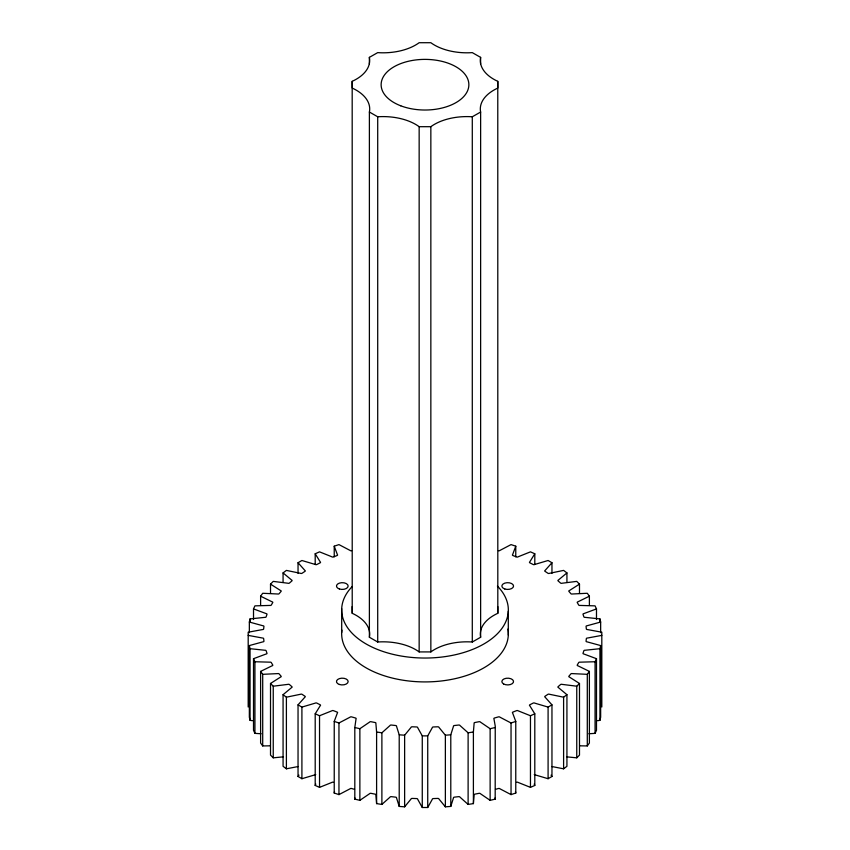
<?xml version="1.0" encoding="UTF-8"?>
<svg xmlns="http://www.w3.org/2000/svg" width="850" height="850" viewBox="0 0 850 850"><rect width="100%" height="100%" fill="white"/><g stroke="black" fill="none" stroke-linecap="round" stroke-linejoin="round"><path stroke-width="1.27" d="M354.758 797.693L354.811 799.128L359.869 800.339L369.569 793.73A1.116 0.637 0 0 1 370.993 793.337L375.147 794.155A1.116 0.637 0 0 1 375.87 794.963L376.603 803.611L381.884 804.429L390.012 797.151A1.116 0.637 0 0 1 391.329 796.652L395.632 797.151A1.116 0.637 0 0 1 396.525 797.895L399.213 806.416L404.632 806.831L411.049 799A1.116 0.637 0 0 1 412.25 798.416L416.627 798.575A1.116 0.637 0 0 1 417.679 799.255L422.269 807.5L427.731 807.5L432.321 799.255A1.116 0.637 0 0 1 433.373 798.575L437.75 798.416A1.116 0.637 0 0 1 438.951 799L445.368 806.831L450.787 806.416L453.475 797.895A1.116 0.637 0 0 1 454.368 797.151L458.671 796.652A1.116 0.637 0 0 1 459.988 797.151L468.116 804.429L473.397 803.611L474.13 794.963A1.116 0.637 0 0 1 474.853 794.155L479.007 793.337A1.116 0.637 0 0 1 480.431 793.73L490.131 800.339L495.189 799.128L495.242 726.07L493.956 718.866A1.116 0.637 0 0 1 494.487 718.016L498.419 716.89A1.116 0.637 0 0 1 499.917 717.166L511.041 722.989L515.769 721.416L512.603 712.948A1.116 0.637 0 0 1 512.933 712.056L516.577 710.653A1.116 0.637 0 0 1 518.128 710.812L530.464 715.742L534.799 713.819L529.741 705.67A1.116 0.637 0 0 1 529.869 704.767L533.173 703.088A1.116 0.637 0 0 1 534.735 703.131L548.091 707.094L551.958 704.862L545.094 697.159A1.116 0.637 0 0 1 545.02 696.256L547.91 694.344A1.116 0.637 0 0 1 549.472 694.269L563.603 697.191L566.929 694.694L558.386 687.565A1.116 0.637 0 0 1 558.11 686.673L560.543 684.569A1.116 0.637 0 0 1 562.084 684.378L576.757 686.205L579.487 683.474L569.404 677.057A1.116 0.637 0 0 1 568.926 676.186L570.871 673.923A1.116 0.637 0 0 1 572.347 673.614L587.297 674.326L589.39 671.404L577.947 665.805A1.116 0.637 0 0 1 577.278 664.976L578.691 662.586A1.116 0.637 0 0 1 580.082 662.171L595.074 661.746L596.487 658.697L583.876 654.001A1.116 0.637 0 0 1 583.026 653.236L583.876 650.76A1.116 0.637 0 0 1 585.172 650.239L599.941 648.688L600.653 645.564L587.084 641.856A1.116 0.637 0 0 1 586.064 641.166L586.351 638.637A1.116 0.637 0 0 1 587.52 638.031L601.811 635.375M495.189 799.128L495.242 797.693M354.524 789.352L351.581 788.513A1.116 0.637 0 0 0 350.083 788.789L338.959 794.612L334.231 793.039L334.231 721.416L337.397 712.948A1.116 0.637 0 0 0 337.067 712.056L333.423 710.653A1.116 0.637 0 0 0 331.872 710.812L319.536 715.742L315.201 713.819L320.259 705.67A1.116 0.637 0 0 0 320.131 704.767L316.827 703.088A1.116 0.637 0 0 0 315.265 703.131L301.909 707.094L298.042 704.862L304.906 697.159A1.116 0.637 0 0 0 304.98 696.256L302.09 694.344A1.116 0.637 0 0 0 300.528 694.269L286.397 697.191L283.071 694.694L291.614 687.565A1.116 0.637 0 0 0 291.89 686.673L289.457 684.569A1.116 0.637 0 0 0 287.916 684.378L273.243 686.205L270.512 683.474L280.596 677.057A1.116 0.637 0 0 0 281.074 676.186L279.129 673.923A1.116 0.637 0 0 0 277.652 673.614L262.703 674.326L260.61 671.404L272.053 665.805A1.116 0.637 0 0 0 272.723 664.976L271.309 662.586A1.116 0.637 0 0 0 269.918 662.171L254.926 661.746L253.512 658.697L266.124 654.001A1.116 0.637 0 0 0 266.974 653.236L266.124 650.76A1.116 0.637 0 0 0 264.828 650.239L250.059 648.688L249.347 645.564L262.916 641.856A1.116 0.637 0 0 0 263.936 641.166L263.649 638.637A1.116 0.637 0 0 0 262.48 638.031L248.189 635.375M334.231 793.039L334.507 791.605M498.419 550.704A1.116 0.637 0 0 0 499.917 550.428L511.041 544.606L515.769 546.189L512.603 554.657A1.116 0.637 0 0 0 512.933 555.539L516.577 556.952A1.116 0.637 0 0 0 518.128 556.793L530.464 551.852L534.799 553.775L534.799 564.389M352.187 81.324L352.219 88.081A46.017 26.573 0 0 1 369.389 112.03L377.708 116.779A45.932 26.52 0 0 1 419.156 126.692L430.844 126.692A45.943 26.531 0 0 1 472.292 116.779L480.632 112.041A46.07 26.594 0 0 1 497.813 88.081L497.781 81.324A46.017 26.573 0 0 1 480.611 57.375L472.292 52.626A45.932 26.52 0 0 1 430.844 42.713L419.156 42.713A45.943 26.531 0 0 1 377.708 52.626L369.368 57.364A46.07 26.594 0 0 1 352.187 81.324L352.219 613.307A46.017 26.573 0 0 1 369.389 637.256L377.708 642.005A45.932 26.52 0 0 1 419.156 651.918L430.844 651.918A45.943 26.531 0 0 1 472.292 642.005L480.632 637.266A46.07 26.594 0 0 1 497.813 613.307L497.781 606.549M352.187 606.549L352.219 613.307M249.347 632.655L249.347 622.041L250.059 618.917L264.828 617.366A1.116 0.637 0 0 0 266.124 616.845L266.974 614.359A1.116 0.637 0 0 0 266.124 613.594L253.512 608.908L254.926 605.859L269.918 605.434A1.116 0.637 0 0 0 271.309 605.019L272.723 602.618A1.116 0.637 0 0 0 272.053 601.8L260.61 596.19L262.703 593.279L277.652 593.991A1.116 0.637 0 0 0 279.129 593.683L281.074 591.409A1.116 0.637 0 0 0 280.596 590.548L270.512 584.131L273.243 581.389L287.916 583.227A1.116 0.637 0 0 0 289.457 583.036L291.89 580.922A1.116 0.637 0 0 0 291.614 580.04L283.071 572.911L286.397 570.403L300.528 573.325A1.116 0.637 0 0 0 302.09 573.251L304.98 571.349A1.116 0.637 0 0 0 304.906 570.446L298.042 562.732L301.909 560.501L315.265 564.464A1.116 0.637 0 0 0 316.827 564.506L320.131 562.838A1.116 0.637 0 0 0 320.259 561.935L315.201 553.775L319.536 551.852L331.872 556.793A1.116 0.637 0 0 0 333.423 556.952L337.067 555.539A1.116 0.637 0 0 0 337.397 554.657L334.231 546.189L338.959 544.606L350.083 550.428A1.116 0.637 0 0 0 351.581 550.704M597.55 720.715L599.941 720.311L600.653 717.177L600.653 645.564M473.397 803.611L473.397 731.988L474.13 723.339A1.116 0.637 0 0 1 474.853 722.532L479.007 721.714A1.116 0.637 0 0 1 480.431 722.107L490.131 728.716L495.189 727.504M333.423 782.276A1.116 0.637 0 0 0 331.872 782.436L319.536 787.366L315.201 785.442L315.796 784.051M534.799 553.775L529.741 561.935A1.116 0.637 0 0 0 529.869 562.838L533.173 564.506A1.116 0.637 0 0 0 534.735 564.464L548.091 560.501L551.958 562.732L551.958 573.346M588.891 733.752L595.074 733.369L596.487 730.32L596.487 658.697M450.787 806.416L450.787 734.804L453.475 726.272A1.116 0.637 0 0 1 454.368 725.528L458.671 725.039A1.116 0.637 0 0 1 459.988 725.528L468.116 732.806L473.397 731.988M315.743 774.573A1.116 0.637 0 0 0 315.265 774.754L301.909 778.717L298.042 776.486L298.945 775.147M551.958 562.732L545.094 570.446A1.116 0.637 0 0 0 545.02 571.349L547.91 573.251A1.116 0.637 0 0 0 549.472 573.325L563.603 570.403L566.929 572.911L566.929 582.197M579.838 745.822L587.297 745.939L589.39 743.028L589.39 671.404M427.731 807.5L427.731 735.877L432.321 727.632A1.116 0.637 0 0 1 433.373 726.963L437.75 726.793A1.116 0.637 0 0 1 438.951 727.377L445.368 735.207L445.368 806.831M566.929 572.911L558.386 580.04A1.116 0.637 0 0 0 558.11 580.922L560.543 583.036A1.116 0.637 0 0 0 562.084 583.227L576.757 581.389L579.487 584.131L579.487 593.417M566.939 756.883L576.757 757.828L579.487 755.097L579.487 683.474M404.632 806.831L404.632 735.207L411.049 727.377A1.116 0.637 0 0 1 412.25 726.793L416.627 726.963A1.116 0.637 0 0 1 417.679 727.632L422.269 735.877L422.269 807.5M579.487 584.131L569.404 590.548A1.116 0.637 0 0 0 568.926 591.409L570.871 593.683A1.116 0.637 0 0 0 572.347 593.991L587.297 593.279L589.39 596.19L589.39 605.476M551.778 766.519L563.603 768.814L566.929 766.307L566.929 694.694M334.231 721.416L338.959 722.989L350.083 717.166A1.116 0.637 0 0 1 351.581 716.89L355.513 718.016A1.116 0.637 0 0 1 356.044 718.866L354.811 727.504L359.869 728.716L369.569 722.107A1.116 0.637 0 0 1 370.993 721.714L375.147 722.532A1.116 0.637 0 0 1 375.87 723.339L376.603 731.988L381.884 732.806L390.012 725.528A1.116 0.637 0 0 1 391.329 725.039L395.632 725.528A1.116 0.637 0 0 1 396.525 726.272L399.213 734.804L399.213 806.416M589.39 596.19L577.947 601.8A1.116 0.637 0 0 0 577.278 602.618L578.691 605.019A1.116 0.637 0 0 0 580.082 605.434L595.074 605.859L596.487 608.908L596.487 619.512M534.257 774.573A1.116 0.637 0 0 1 534.735 774.754L548.091 778.717L551.958 776.486L551.958 704.862M596.487 608.908L583.876 613.594A1.116 0.637 0 0 0 583.026 614.359L583.876 616.845A1.116 0.637 0 0 0 585.172 617.366L599.941 618.917L600.653 622.041L600.653 632.655M516.577 782.276A1.116 0.637 0 0 1 518.128 782.436L530.464 787.366L534.799 785.442L534.799 713.819M600.653 622.041L587.084 625.749A1.116 0.637 0 0 0 586.064 626.439L586.351 628.968A1.116 0.637 0 0 0 587.52 629.574L601.811 632.219L601.811 706.998M495.476 789.352L498.419 788.513A1.116 0.637 0 0 1 499.917 788.789L511.041 794.612L515.769 793.039L515.769 721.416M298.223 766.519L286.397 768.814L283.071 766.307L283.071 694.694M283.061 756.883L273.243 757.828L270.512 755.097L270.512 683.474M445.368 735.207L450.787 734.804M270.162 745.822L262.703 745.939L260.61 743.028L260.61 671.404M422.269 735.877L427.731 735.877M261.109 733.752L254.926 733.369L253.512 730.32L253.512 658.697M399.213 734.804L404.632 735.207M249.347 645.564L249.347 717.177L250.059 720.311L252.45 720.715M249.347 622.041L262.916 625.749A1.116 0.637 0 0 1 263.936 626.439L263.649 628.968A1.116 0.637 0 0 1 262.48 629.574L248.189 632.219L248.189 706.998M551.055 775.147L551.958 776.486M534.204 784.051L534.799 785.442M515.493 791.605L515.769 793.039M599.941 618.917L599.941 621.562M599.941 648.688L599.941 720.311M595.074 661.746L595.074 733.369M587.297 674.326L587.297 745.939M576.757 686.205L576.757 757.828M563.603 697.191L563.603 768.814M548.091 707.094L548.091 778.717M530.464 715.742L530.464 787.366M515.769 546.189L515.769 556.793M511.041 722.989L511.041 794.612M508.3 611.203L508.3 635.077M497.781 81.324L497.813 613.307M490.131 728.716L490.131 800.339M480.611 57.375L480.611 64.005M480.632 112.041L480.632 637.266M472.292 116.779L472.292 642.005M468.116 732.806L468.116 804.429M430.844 126.692L430.844 651.918M419.156 126.692L419.156 651.918M381.884 732.806L381.884 804.429M377.708 116.779L377.708 642.005M376.603 731.988L376.603 803.611M369.368 57.364L369.368 63.994M369.389 112.03L369.389 637.256M359.869 728.716L359.869 800.339M354.811 727.504L354.811 799.128M341.7 608.643L341.7 632.517M338.959 722.989L338.959 794.612M334.231 546.189L334.231 556.793M319.536 715.742L319.536 787.366M315.201 553.775L315.201 564.389M315.201 713.819L315.201 785.442M301.909 707.094L301.909 778.717M298.042 562.732L298.042 573.346M298.042 704.862L298.042 776.486M286.397 697.191L286.397 768.814M283.071 572.911L283.071 582.197M273.243 686.205L273.243 757.828M270.512 584.131L270.512 593.417M262.703 674.326L262.703 745.939M260.61 596.19L260.61 605.476M254.926 661.746L254.926 733.369M253.512 608.908L253.512 619.512M250.059 618.917L250.059 621.562M250.059 648.688L250.059 720.311M507.928 629.043A83.332 48.11 0 0 1 425.924 681.912A83.332 48.11 0 0 1 341.913 630.105M497.399 586.107A83.332 48.11 0 0 1 425.393 658.038A83.332 48.11 0 0 1 352.208 586.511M339.373 588.976A5.844 3.379 0 0 0 348.149 586.054A5.844 3.379 0 0 0 339.373 583.132A5.844 3.379 0 0 0 339.373 588.976M339.373 684.473A5.844 3.379 0 0 0 348.149 681.551A5.844 3.379 0 0 0 339.373 678.619A5.844 3.379 0 0 0 339.373 684.473M503.561 683.931A5.844 3.379 0 0 0 513.347 682.423A5.844 3.379 0 0 0 506.186 678.289A5.844 3.379 0 0 0 503.561 683.931M504.772 588.976A5.844 3.379 0 0 0 513.549 586.054A5.844 3.379 0 0 0 504.772 583.132A5.844 3.379 0 0 0 504.772 588.976M400.754 105.804A43.86 25.319 0 0 0 468.775 86.275A43.86 25.319 0 0 0 405.471 62.029A43.86 25.319 0 0 0 400.754 105.804"/></g></svg>
